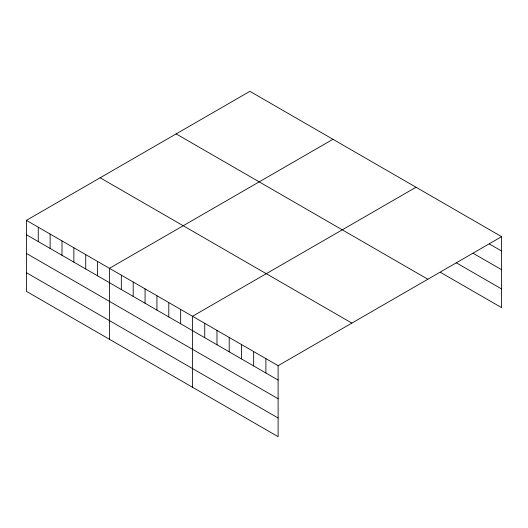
<?xml version="1.0" encoding="UTF-8"?>
<svg xmlns="http://www.w3.org/2000/svg" width="528" height="528" viewBox="0 0 528 528"><rect width="100%" height="100%" fill="white"/><g stroke="black" fill="none" stroke-linecap="round" stroke-linejoin="round"><path stroke-width="0.79" d="M26.4 220.361L278.111 365.686L278.111 436.669L26.4 291.35L26.4 220.361L249.889 91.331L501.6 236.65L501.6 307.639L440.471 272.349M332.957 139.286L109.468 268.316L109.468 339.306M416.018 187.242L192.529 316.272L192.529 387.262M278.111 365.686L501.6 236.65M489.377 243.969L501.6 251.031M473.075 253.242L501.6 269.709M456.093 262.687L501.6 288.961M176.141 133.907L427.852 279.233M100.148 177.778L351.859 323.103M26.4 234.736L278.111 380.061M26.4 253.42L278.111 398.739M26.4 272.666L278.111 417.991M265.888 358.624L265.888 372.999M253.658 351.569L253.658 365.944M241.435 344.507L241.435 358.882M229.205 337.451L229.205 351.826M216.982 330.389L216.982 344.764M204.752 323.334L204.752 337.709M180.662 309.421L180.662 323.796M168.795 302.57L168.795 316.945M156.928 295.72L156.928 310.094M145.061 288.869L145.061 303.244M133.195 282.018L133.195 296.393M121.328 275.167L121.328 289.542M97.601 261.466L97.601 275.84M85.734 254.615L85.734 268.99M73.867 247.764L73.867 262.139M62 240.913L62 255.288M50.134 234.062L50.134 248.437M38.267 227.212L38.267 241.586"/></g></svg>
